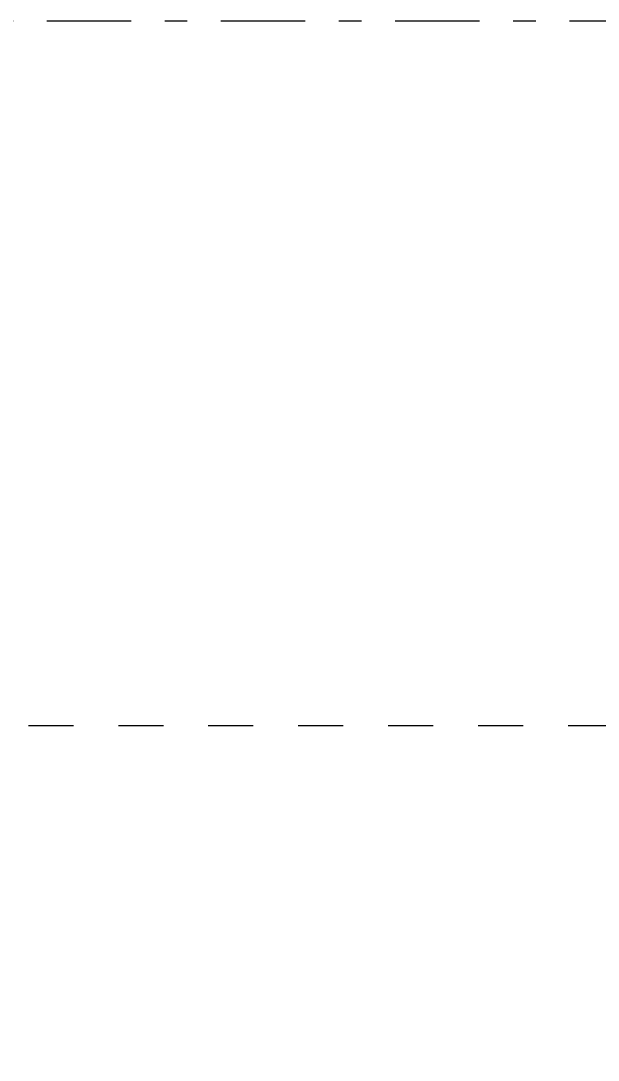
# Model space of a CAD drawing. Header units: millimetres. Extents: x -48147 to 1403542, y -455564 to 18123.
# Drawn here: x 1393413 to 1395225, y -434843 to -431582 of the extents above; entities that cross this region are included whole.
import ezdxf

# ---------------------------------------------------------------- set-up
doc = ezdxf.new("R2010")
doc.units = ezdxf.units.MM
doc.header["$MEASUREMENT"] = 0
for name, pattern in [('Dashed', [2822.222233, 1411.111116, -1411.111116]), ('Double Dashed', [546.805537, 264.583325, -105.833328, 70.555556, -105.833328]), ('Hidden Line', [55, 45, -10]), ('Wipeout_Contour', [1000, 0, -1000])]:
    doc.linetypes.add(name, pattern=pattern)
for name, color, linetype, lineweight, true_color in [('0_Pen_No__105', 7, 'Continuous', 15, 0xa6a6a6), ('New_A-20-M_Ceiling_Pen_No__107', 7, 'Continuous', 15, 0xa6a6a6), ('New_A-20-M_Ceiling_Pen_No__29', 7, 'Continuous', 50, 0x2a2a2a), ('New_A-20-M_Roof_Pen_No__147', 7, 'Continuous', 0, 0x606060), ('New_A-20-M_Roof_Pen_No__149', 7, 'Continuous', 0, 0x2a2a2a), ('New_A-20-M_Roof_Pen_No__162', 7, 'Continuous', 0, 0xe47200), ('New_A-20-M_Roof_Pen_No__63', 7, 'Continuous', 20, 0x606060), ('New_A-20-M_Roof_Pen_No__81', 7, 'Continuous', 20, 0x6a6a6a)]:
    doc.layers.add(name, color=color, linetype=linetype, lineweight=lineweight, true_color=true_color)
for name, color, linetype in [('A-25-M_Wall_Int', 7, 'Continuous'), ('A-95-P_Drawing', 7, 'Continuous'), ('New_A-20-M_Ceiling', 7, 'Continuous'), ('New_A-20-M_Roof', 7, 'Continuous'), ('New_A-25-M_Wall_Int', 7, 'Continuous'), ('S-280-M_STRUCT_FRAME.IFC Import', 7, 'Continuous')]:
    doc.layers.add(name, color=color, linetype=linetype)
for name, color, linetype, lineweight in [('A-25-M_Wall_Int_Pen_No__87', 8, 'Continuous', 20), ('A-95-P_Drawing_Pen_No__1', 7, 'Continuous', 13), ('A-95-P_Text_1_50_GA_Pen_No__1', 7, 'Continuous', 13), ('New_A-20-M_Roof_Pen_No__193', 7, 'Continuous', 18), ('New_A-20-M_Roof_Pen_No__195', 7, 'Continuous', 35), ('New_A-20-M_Roof_Pen_No__4', 7, 'Continuous', 20), ('New_A-20-M_Roof_Pen_No__85', 8, 'Continuous', 20), ('New_A-25-M_Wall_Int_Pen_No__87', 8, 'Continuous', 20), ('S-280-M_STRUCT_FRAME.IFC Import_Pen_No__1', 7, 'Continuous', 13), ('S-280-M_STRUCT_FRAME.IFC Import_Pen_No__160', 5, 'Continuous', 200), ('S-280-M_STRUCT_FRAME.IFC Import_Pen_No__90', 8, 'Continuous', 20)]:
    doc.layers.add(name, color=color, linetype=linetype, lineweight=lineweight)
doc.styles.add('GENERATED_STYLE_2', font='')
doc.styles.get('GENERATED_STYLE_2').set_extended_font_data('Swis721 BT')
pattern_1 = [(60, (1418663.247, -449992.53), (-43.30127, 25), []), (120, (1418663.247, -449992.53), (43.30127, 25), [])]

# ---------------------------------------------------------------- blocks, each defined once
blk = doc.blocks.new('Section Elem_149_1', base_point=(1418663.2, -449992.5))
at = {"layer": 'New_A-20-M_Ceiling_Pen_No__107', "linetype": 'Continuous'}
blk.add_hatch(color=256, dxfattribs=at).paths.add_polyline_path([(1398446.3, -434817.5), (1392210, -434817.5), (1392210, -434842.5), (1398446.3, -434842.5)])
at = {"layer": 'New_A-20-M_Ceiling_Pen_No__29', "linetype": 'Continuous'}
for p, q in [((1398446.3, -434817.5), (1392210, -434817.5)), ((1398446.3, -434842.5), (1392210, -434842.5))]:
    blk.add_line(p, q, dxfattribs=at)
blk = doc.blocks.new('*X213', base_point=(1418663.2, -449992.5))
at = {"layer": 'New_A-20-M_Roof_Pen_No__162', "linetype": 'Continuous'}
for points in [[(1394064, -433815.4), (1394214, -433813.5), (1394214, -433811.5), (1394064, -433813.4)], [(1394364, -433811.6), (1394514, -433809.7), (1394514, -433807.7), (1394364, -433809.6)], [(1394664, -433807.8), (1394814, -433806), (1394814, -433804), (1394664, -433805.8)], [(1394964, -433804.1), (1395114, -433802.2), (1395114, -433800.2), (1394964, -433802.1)], [(1393614, -433819), (1393531.3, -433820.1), (1393531.3, -433822.1), (1393614, -433821)], [(1393764, -433819.2), (1393914, -433817.3), (1393914, -433815.3), (1393764, -433817.2)]]:
    blk.add_hatch(color=256, dxfattribs=at).paths.add_polyline_path(points)
blk = doc.blocks.new('Section Elem_178_1', base_point=(1418663.2, -449992.5))
at = {"layer": 'New_A-20-M_Roof_Pen_No__4', "linetype": 'Continuous'}
for p, q in [((1394631.2, -434003.3), (1393775.2, -434014)), ((1394738.1, -434001.9), (1394631.2, -434003.3)), ((1394791.7, -434001.3), (1394738.1, -434001.9)), ((1394845.1, -434000.6), (1394791.7, -434001.3)), ((1393668.2, -434015.4), (1393533.7, -434017.1)), ((1393721.8, -434014.7), (1393668.2, -434015.4)), ((1393775.2, -434014), (1393721.8, -434014.7))]:
    blk.add_line(p, q, dxfattribs=at)
at = {"color": 254, "linetype": 'Wipeout_Contour', "lineweight": 0, "ltscale": 5847336.751591213}
blk.add_wipeout([(1393531.3, -433820.1), (1393531.3, -433822.1), (1398446.3, -433760.3), (1398446.3, -433758.3)], dxfattribs=at).dxf.layer = 'New_A-20-M_Roof'
at = {"layer": 'New_A-20-M_Roof'}
blk.add_blockref('*X213', (1418663.2, -449992.5), dxfattribs=at)
at = {"color": 254, "linetype": 'Wipeout_Contour', "lineweight": 0, "ltscale": 5847430.617607408}
blk.add_wipeout([(1393531.3, -433822.1), (1393533.2, -433972.1), (1398448.2, -433910.3), (1398446.3, -433760.3)], dxfattribs=at).dxf.layer = 'New_A-20-M_Roof'
at = {"layer": 'New_A-20-M_Roof_Pen_No__85', "linetype": 'Continuous'}
h = blk.add_hatch(dxfattribs=at)
h.set_pattern_fill('Batt_Insulation_0001', color=256, style=0, pattern_type=2)
h.set_pattern_definition(pattern_1)
h.paths.add_polyline_path([(1393531.3, -433822.1), (1393533.2, -433972.1), (1398448.2, -433910.3), (1398446.3, -433760.3)])
at = {"layer": 'New_A-20-M_Roof_Pen_No__195', "linetype": 'Hidden Line'}
for p, q in [((1398446.3, -433758.3), (1393531.3, -433820.1)), ((1398446.3, -433760.3), (1393531.3, -433822.1))]:
    blk.add_line(p, q, dxfattribs=at)
at = {"color": 254, "linetype": 'Wipeout_Contour', "lineweight": 0, "ltscale": 5847529.423849611}
blk.add_wipeout([(1393533.2, -433972.1), (1393533.3, -433982.1), (1398448.3, -433920.3), (1398448.2, -433910.3)], dxfattribs=at).dxf.layer = 'New_A-20-M_Roof'
at = {"layer": 'New_A-20-M_Roof_Pen_No__81', "linetype": 'Continuous', "lineweight": 0, "true_color": 0x353535}
blk.add_hatch(color=250, dxfattribs=at).paths.add_polyline_path([(1393533.3, -433982.1), (1393533.7, -434017.1), (1398448.7, -433955.3), (1398448.3, -433920.3)])
at = {"layer": 'New_A-20-M_Roof_Pen_No__85', "linetype": 'Continuous'}
h = blk.add_hatch(dxfattribs=at)
h.set_pattern_fill('Batt_Insulation_0001', color=256, style=0, pattern_type=2)
h.set_pattern_definition(pattern_1)
h.paths.add_polyline_path([(1393533.2, -433972.1), (1393533.3, -433982.1), (1398448.3, -433920.3), (1398448.2, -433910.3)])
at = {"layer": 'New_A-20-M_Roof_Pen_No__147', "linetype": 'Continuous'}
blk.add_line((1393533.3, -433982.1), (1393533.7, -434017.1), dxfattribs=at)
at = {"layer": 'New_A-20-M_Roof_Pen_No__149', "linetype": 'Continuous'}
blk.add_line((1398448.3, -433920.3), (1393533.3, -433982.1), dxfattribs=at)
at = {"layer": 'New_A-20-M_Roof_Pen_No__193', "linetype": 'Continuous', "flags": 128}
blk.add_lwpolyline([(1393531.3, -433820.1), (1393531.3, -433822.1), (1393533.2, -433972.1), (1393533.3, -433982.1)], dxfattribs=at)
at = {"layer": 'New_A-20-M_Roof_Pen_No__195', "linetype": 'Hidden Line'}
blk.add_line((1398448.2, -433910.3), (1393533.2, -433972.1), dxfattribs=at)
at = {"layer": 'New_A-20-M_Roof_Pen_No__4', "linetype": 'Continuous'}
blk.add_line((1395831.1, -433988.2), (1394845.1, -434000.6), dxfattribs=at)
blk = doc.blocks.new('*X217', base_point=(1418663.2, -449992.5))
at = {"layer": 'New_A-20-M_Roof_Pen_No__162', "linetype": 'Continuous'}
for points in [[(1393314, -433820.1), (1393164, -433820.1), (1393164, -433822.1), (1393314, -433822.1)], [(1393531.3, -433820.1), (1393464, -433820.1), (1393464, -433822.1), (1393531.3, -433822.1)]]:
    blk.add_hatch(color=256, dxfattribs=at).paths.add_polyline_path(points)
blk = doc.blocks.new('Section Elem_180_1', base_point=(1418663.2, -449992.5))
at = {"layer": 'New_A-20-M_Roof_Pen_No__4', "linetype": 'Continuous'}
blk.add_line((1393531.3, -434017.1), (1393081.3, -434017.1), dxfattribs=at)
at = {"color": 254, "linetype": 'Wipeout_Contour', "lineweight": 0, "ltscale": 5837126.842711686}
blk.add_wipeout([(1393531.3, -433822.1), (1393531.3, -433820.1), (1393081.3, -433820.1), (1393081.3, -433822.1)], dxfattribs=at).dxf.layer = 'New_A-20-M_Roof'
at = {"layer": 'New_A-20-M_Roof'}
blk.add_blockref('*X217', (1418663.2, -449992.5), dxfattribs=at)
at = {"color": 254, "linetype": 'Wipeout_Contour', "lineweight": 0, "ltscale": 5837217.231318764}
blk.add_wipeout([(1393531.3, -433822.1), (1393081.3, -433822.1), (1393081.3, -433972.1), (1393531.3, -433972.1)], dxfattribs=at).dxf.layer = 'New_A-20-M_Roof'
at = {"layer": 'New_A-20-M_Roof_Pen_No__85', "linetype": 'Continuous'}
h = blk.add_hatch(dxfattribs=at)
h.set_pattern_fill('Batt_Insulation_0001', color=256, style=0, pattern_type=2)
h.set_pattern_definition(pattern_1)
h.paths.add_polyline_path([(1393531.3, -433822.1), (1393081.3, -433822.1), (1393081.3, -433972.1), (1393531.3, -433972.1)])
at = {"layer": 'New_A-20-M_Roof_Pen_No__195', "linetype": 'Hidden Line'}
for p, q in [((1393531.3, -433820.1), (1393081.3, -433820.1)), ((1393531.3, -433822.1), (1393081.3, -433822.1))]:
    blk.add_line(p, q, dxfattribs=at)
at = {"color": 254, "linetype": 'Wipeout_Contour', "lineweight": 0, "ltscale": 5837312.378362776}
blk.add_wipeout([(1393081.3, -433972.1), (1393081.3, -433982.1), (1393531.3, -433982.1), (1393531.3, -433972.1)], dxfattribs=at).dxf.layer = 'New_A-20-M_Roof'
at = {"layer": 'New_A-20-M_Roof_Pen_No__81', "linetype": 'Continuous', "lineweight": 0, "true_color": 0x353535}
blk.add_hatch(color=250, dxfattribs=at).paths.add_polyline_path([(1393081.3, -433982.1), (1393081.3, -434017.1), (1393531.3, -434017.1), (1393531.3, -433982.1)])
at = {"layer": 'New_A-20-M_Roof_Pen_No__85', "linetype": 'Continuous'}
h = blk.add_hatch(dxfattribs=at)
h.set_pattern_fill('Batt_Insulation_0001', color=256, style=0, pattern_type=2)
h.set_pattern_definition(pattern_1)
h.paths.add_polyline_path([(1393081.3, -433972.1), (1393081.3, -433982.1), (1393531.3, -433982.1), (1393531.3, -433972.1)])
at = {"layer": 'New_A-20-M_Roof_Pen_No__147', "linetype": 'Continuous'}
for p, q in [((1393081.3, -433982.1), (1393081.3, -434017.1)), ((1393531.3, -433982.1), (1393531.3, -434017.1))]:
    blk.add_line(p, q, dxfattribs=at)
at = {"layer": 'New_A-20-M_Roof_Pen_No__149', "linetype": 'Continuous'}
blk.add_line((1393531.3, -433982.1), (1393081.3, -433982.1), dxfattribs=at)
at = {"layer": 'New_A-20-M_Roof_Pen_No__193', "linetype": 'Continuous', "flags": 128}
for points in [[(1393081.3, -433820.1), (1393081.3, -433822.1), (1393081.3, -433972.1), (1393081.3, -433982.1)], [(1393531.3, -433820.1), (1393531.3, -433822.1), (1393531.3, -433972.1), (1393531.3, -433982.1)]]:
    blk.add_lwpolyline(points, dxfattribs=at)
at = {"layer": 'New_A-20-M_Roof_Pen_No__195', "linetype": 'Hidden Line'}
blk.add_line((1393531.3, -433972.1), (1393081.3, -433972.1), dxfattribs=at)
blk = doc.blocks.new('Section Elem_188_1', base_point=(1418663.2, -449992.5))
at = {"color": 254, "linetype": 'Wipeout_Contour', "lineweight": 0, "ltscale": 8760748.77058991}
blk.add_wipeout([(1395010.9, -433761.5), (1393781, -433776.9), (1393781.5, -433816.7), (1393795.2, -433816.7), (1393796.5, -433816.7), (1395011.4, -433801.5)], dxfattribs=at).dxf.layer = 'New_A-20-M_Roof'
at = {"color": 254, "linetype": 'Wipeout_Contour', "lineweight": 0, "ltscale": 7302028.6502866}
blk.add_wipeout([(1393770.3, -433718.1), (1393771, -433777.1), (1395010.9, -433761.5), (1395010.5, -433727.2), (1394985.4, -433702.8)], dxfattribs=at).dxf.layer = 'New_A-20-M_Roof'
at = {"layer": 'New_A-20-M_Roof_Pen_No__63', "linetype": 'Continuous'}
for p, q in [((1395010.9, -433761.5), (1393771, -433777.1)), ((1393781, -433776.9), (1393781.5, -433816.7)), ((1395010.9, -433761.5), (1395011.4, -433801.5))]:
    blk.add_line(p, q, dxfattribs=at)
at = {"color": 254, "linetype": 'Wipeout_Contour', "lineweight": 0, "ltscale": 5841105.621075906}
blk.add_wipeout([(1393770.3, -433718.1), (1394985.4, -433702.8), (1394982.4, -433699.8), (1393793.7, -433714.8)], dxfattribs=at).dxf.layer = 'New_A-20-M_Roof'
at = {"layer": 'New_A-20-M_Roof_Pen_No__63', "linetype": 'Continuous'}
blk.add_line((1393771, -433777.1), (1393770.3, -433718.1), dxfattribs=at)
at = {"color": 254, "linetype": 'Wipeout_Contour', "lineweight": 0, "ltscale": 5841107.5458799}
blk.add_wipeout([(1393793.6, -433704.8), (1393793.7, -433714.8), (1394982.4, -433699.8), (1394972.3, -433690)], dxfattribs=at).dxf.layer = 'New_A-20-M_Roof'
at = {"layer": 'New_A-20-M_Roof_Pen_No__63', "linetype": 'Continuous'}
for p, q in [((1393770.3, -433718.1), (1393793.7, -433714.8)), ((1393793.7, -433714.8), (1393793.6, -433704.8))]:
    blk.add_line(p, q, dxfattribs=at)
at = {"color": 254, "linetype": 'Wipeout_Contour', "lineweight": 0, "ltscale": 8762869.799159396}
blk.add_wipeout([(1394146.5, -432880.9), (1394128.6, -432899.3), (1394939.7, -433690.4), (1394972.3, -433690), (1394959.4, -433677.4), (1394961.3, -433675.4)], dxfattribs=at).dxf.layer = 'New_A-20-M_Roof'
at = {"color": 254, "linetype": 'Wipeout_Contour', "lineweight": 0, "ltscale": 5841210.514284703}
blk.add_wipeout([(1394135.9, -432853.1), (1394127.2, -432862.1), (1394961.3, -433675.4), (1394970, -433666.5)], dxfattribs=at).dxf.layer = 'New_A-20-M_Roof'
at = {"color": 254, "linetype": 'Wipeout_Contour', "lineweight": 0, "ltscale": 5841271.419041201}
blk.add_wipeout([(1394175, -432859.4), (1394135.9, -432853.1), (1394970, -433666.5), (1394985.9, -433650.2)], dxfattribs=at).dxf.layer = 'New_A-20-M_Roof'
at = {"layer": 'New_A-20-M_Roof_Pen_No__63', "linetype": 'Continuous'}
for p, q in [((1394127.2, -432862.1), (1394135.9, -432853.1)), ((1394127.2, -432862.1), (1394127.2, -432862.1)), ((1394135.9, -432853.1), (1394175, -432859.4)), ((1394146.5, -432880.9), (1394128.6, -432899.3)), ((1394128.6, -432899.3), (1394939.7, -433690.4))]:
    blk.add_line(p, q, dxfattribs=at)
at = {"color": 254, "linetype": 'Wipeout_Contour', "lineweight": 0, "ltscale": 5843456.256757078}
blk.add_wipeout([(1395032.8, -433669.4), (1394999.1, -433636.6), (1394980.3, -433655.9), (1395033.3, -433707.6)], dxfattribs=at).dxf.layer = 'New_A-20-M_Roof'
at = {"color": 254, "linetype": 'Wipeout_Contour', "lineweight": 0, "ltscale": 5843428.948091282}
blk.add_wipeout([(1395033.3, -433707.6), (1394980.3, -433655.9), (1394959.4, -433677.4), (1395012.3, -433729)], dxfattribs=at).dxf.layer = 'New_A-20-M_Roof'
at = {"layer": 'New_A-20-M_Roof_Pen_No__63', "linetype": 'Continuous'}
for p, q in [((1394961.3, -433675.4), (1394127.2, -432862.1)), ((1394970, -433666.5), (1394135.9, -432853.1)), ((1394985.9, -433650.2), (1394175, -432859.4)), ((1394999.1, -433636.6), (1394980.3, -433655.9)), ((1395032.8, -433669.4), (1394999.1, -433636.6)), ((1394980.3, -433655.9), (1394959.4, -433677.4)), ((1395012.3, -433729), (1394959.4, -433677.4)), ((1395033.3, -433707.6), (1394980.3, -433655.9)), ((1395033.3, -433707.6), (1395032.8, -433669.4)), ((1394985.4, -433702.8), (1393770.3, -433718.1)), ((1394972.3, -433690), (1393793.6, -433704.8)), ((1394982.4, -433699.8), (1393793.7, -433714.8)), ((1395012.3, -433729), (1395033.3, -433707.6)), ((1395010.9, -433761.5), (1395010.5, -433727.2))]:
    blk.add_line(p, q, dxfattribs=at)
blk = doc.blocks.new('Section Elem_216_1', base_point=(1418663.2, -449992.5))
at = {"layer": 'New_A-25-M_Wall_Int_Pen_No__87', "linetype": 'Continuous'}
blk.add_line((1393533, -433955.3), (1393531.3, -433955.3), dxfattribs=at)
blk = doc.blocks.new('Section Elem_235_1', base_point=(1418663.2, -449992.5))
at = {"color": 254, "linetype": 'Wipeout_Contour', "lineweight": 0, "ltscale": 5844355.26960446}
blk.add_wipeout([(1394997.7, -434068.7), (1394997.7, -434817.5), (1395012.7, -434817.5), (1395012.7, -434068.5)], dxfattribs=at).dxf.layer = 'A-25-M_Wall_Int'
at = {"layer": 'A-25-M_Wall_Int_Pen_No__87', "linetype": 'Continuous'}
blk.add_line((1395012.7, -434817.5), (1395012.7, -434068.5), dxfattribs=at)
blk = doc.blocks.new('Section Elem_236_1', base_point=(1418663.2, -449992.5))
at = {"color": 254, "linetype": 'Wipeout_Contour', "lineweight": 0, "ltscale": 5838960.265765673}
blk.add_wipeout([(1393795.2, -433816.7), (1393780.2, -433816.7), (1393780.2, -433816.9), (1393795.2, -433816.8)], dxfattribs=at).dxf.layer = 'A-25-M_Wall_Int'
at = {"color": 254, "linetype": 'Wipeout_Contour', "lineweight": 0, "ltscale": 5839372.485334465}
blk.add_wipeout([(1393780.2, -434242.5), (1393795.2, -434242.5), (1393795.2, -434083.8), (1393780.2, -434084)], dxfattribs=at).dxf.layer = 'A-25-M_Wall_Int'
at = {"color": 254, "linetype": 'Wipeout_Contour', "lineweight": 0, "ltscale": 5839932.184902634}
blk.add_wipeout([(1393795.2, -434449.3), (1393780.2, -434449.3), (1393780.2, -434817.5), (1393795.2, -434817.5)], dxfattribs=at).dxf.layer = 'A-25-M_Wall_Int'
at = {"layer": 'A-25-M_Wall_Int_Pen_No__87', "linetype": 'Continuous'}
for p, q in [((1393780.2, -433816.7), (1393780.2, -433816.9)), ((1393795.2, -433816.7), (1393780.2, -433816.7)), ((1393780.2, -433816.9), (1393780.2, -433816.9)), ((1393780.2, -434084), (1393780.2, -434242.5)), ((1393780.2, -434449.3), (1393780.2, -434817.5))]:
    blk.add_line(p, q, dxfattribs=at)
blk = doc.blocks.new('Section Elem_237_1', base_point=(1418663.2, -449992.5))
at = {"color": 254, "linetype": 'Wipeout_Contour', "lineweight": 0, "ltscale": 4379243.392735386}
blk.add_wipeout([(1393796.5, -433816.7), (1393795.2, -433816.7), (1393795.2, -433816.8)], dxfattribs=at).dxf.layer = 'A-25-M_Wall_Int'
at = {"color": 254, "linetype": 'Wipeout_Contour', "lineweight": 0, "ltscale": 59887824.97780257}
blk.add_wipeout([(1393795.2, -434083.8), (1393795.2, -434242.5), (1394981.3, -434242.5), (1394981.3, -434449.3), (1393795.2, -434449.3), (1393795.2, -434817.5), (1394997.7, -434817.5), (1394997.7, -434068.7), (1394846, -434070.6), (1394845.2, -434002.6), (1394845.1, -434000.6), (1394791.7, -434001.3), (1394794, -434002.2), (1394795, -434004.4), (1394795.2, -434020.2), (1394793.6, -434020.2), (1394793.4, -434004.4), (1394792.9, -434003.3), (1394791.8, -434002.9), (1394738.2, -434003.5), (1394737, -434004), (1394736.6, -434005.1), (1394738.3, -434140.7), (1394737.4, -434143), (1394735.1, -434144), (1394686.5, -434144.6), (1394684.3, -434143.7), (1394683.3, -434141.4), (1394683.1, -434123.6), (1394684.7, -434123.6), (1394684.9, -434141.4), (1394685.4, -434142.5), (1394686.5, -434143), (1394735.1, -434142.4), (1394736.2, -434141.9), (1394736.7, -434140.8), (1394735, -434005.2), (1394735.9, -434002.9), (1394738.1, -434001.9), (1394631.2, -434003.3), (1394632, -434073.3)], dxfattribs=at).dxf.layer = 'A-25-M_Wall_Int'
at = {"layer": 'A-25-M_Wall_Int_Pen_No__87', "linetype": 'Continuous'}
blk.add_line((1393795.2, -433816.7), (1393796.5, -433816.7), dxfattribs=at)
blk = doc.blocks.new('Section Elem_249_1', base_point=(1418663.2, -449992.5))
at = {"color": 254, "linetype": 'Wipeout_Contour', "lineweight": 0, "ltscale": 5840819.877722599}
blk.add_wipeout([(1393776.1, -434084), (1394632, -434073.3), (1394631.2, -434005.3), (1393775.2, -434016)], dxfattribs=at).dxf.layer = 'S-280-M_STRUCT_FRAME.IFC Import'
at = {"layer": 'S-280-M_STRUCT_FRAME.IFC Import_Pen_No__160', "linetype": 'Continuous', "lineweight": 0, "true_color": 0x00007f}
blk.add_hatch(color=176, dxfattribs=at).paths.add_polyline_path([(1394631.2, -434003.3), (1393775.2, -434014), (1393775.2, -434016), (1394631.2, -434005.3)])
at = {"layer": 'S-280-M_STRUCT_FRAME.IFC Import_Pen_No__1', "linetype": 'Continuous'}
for p, q in [((1394631.2, -434005.3), (1393775.2, -434016)), ((1394631.2, -434003.3), (1394631.2, -434005.3)), ((1393775.2, -434014), (1393775.2, -434016))]:
    blk.add_line(p, q, dxfattribs=at)
at = {"layer": 'S-280-M_STRUCT_FRAME.IFC Import_Pen_No__90', "linetype": 'Continuous'}
for p, q in [((1394632, -434073.3), (1394631.2, -434005.3)), ((1393775.2, -434016), (1393776.1, -434084)), ((1394632, -434073.3), (1393776.1, -434084))]:
    blk.add_line(p, q, dxfattribs=at)
blk = doc.blocks.new('Section Elem_250_1', base_point=(1418663.2, -449992.5))
at = {"color": 254, "linetype": 'Wipeout_Contour', "lineweight": 0, "ltscale": 5845137.545639535}
blk.add_wipeout([(1394846, -434070.6), (1395831.9, -434058.2), (1395831.1, -433990.2), (1394845.2, -434002.6)], dxfattribs=at).dxf.layer = 'S-280-M_STRUCT_FRAME.IFC Import'
at = {"layer": 'S-280-M_STRUCT_FRAME.IFC Import_Pen_No__160', "linetype": 'Continuous', "lineweight": 0, "true_color": 0x00007f}
blk.add_hatch(color=176, dxfattribs=at).paths.add_polyline_path([(1395831.1, -433988.2), (1394845.1, -434000.6), (1394845.2, -434002.6), (1395831.1, -433990.2)])
at = {"layer": 'S-280-M_STRUCT_FRAME.IFC Import_Pen_No__1', "linetype": 'Continuous'}
for p, q in [((1394845.1, -434000.6), (1394845.2, -434002.6)), ((1395831.1, -433990.2), (1394845.2, -434002.6)), ((1395831.1, -433988.2), (1395831.1, -433990.2))]:
    blk.add_line(p, q, dxfattribs=at)
at = {"layer": 'S-280-M_STRUCT_FRAME.IFC Import_Pen_No__90', "linetype": 'Continuous'}
for p, q in [((1394845.2, -434002.6), (1394846, -434070.6)), ((1395831.9, -434058.2), (1395831.1, -433990.2)), ((1395831.9, -434058.2), (1394846, -434070.6))]:
    blk.add_line(p, q, dxfattribs=at)
blk = doc.blocks.new('Section Elem_252_1', base_point=(1418663.2, -449992.5))
at = {"layer": 'S-280-M_STRUCT_FRAME.IFC Import_Pen_No__160', "linetype": 'Continuous', "lineweight": 0, "true_color": 0x00007f}
blk.add_hatch(color=176, dxfattribs=at).paths.add_polyline_path([(1393668.4, -434154.2), (1393666.7, -434018.6), (1393667.1, -434017.5), (1393668.2, -434017), (1393721.8, -434016.3), (1393723, -434016.8), (1393723.5, -434017.9), (1393723.7, -434033.7), (1393725.3, -434033.7), (1393725.1, -434017.9), (1393724.1, -434015.6), (1393721.8, -434014.7), (1393668.2, -434015.4), (1393666, -434016.3), (1393665.1, -434018.6), (1393666.8, -434154.2), (1393666.3, -434155.3), (1393665.2, -434155.8), (1393616.6, -434156.4), (1393615.5, -434156), (1393615, -434154.9), (1393614.8, -434137.1), (1393613.2, -434137.1), (1393613.4, -434154.9), (1393614.3, -434157.1), (1393616.6, -434158), (1393665.2, -434157.4), (1393667.5, -434156.5)])
at = {"layer": 'S-280-M_STRUCT_FRAME.IFC Import_Pen_No__1', "linetype": 'Continuous'}
for p, q in [((1393668.2, -434015.4), (1393666, -434016.3)), ((1393721.8, -434014.7), (1393724.1, -434015.6)), ((1393725.3, -434033.7), (1393723.7, -434033.7)), ((1393614.8, -434137.1), (1393613.2, -434137.1))]:
    blk.add_line(p, q, dxfattribs=at)
at = {"layer": 'S-280-M_STRUCT_FRAME.IFC Import_Pen_No__1', "linetype": 'Continuous', "flags": 128}
for points in [[(1393666, -434016.3), (1393665.1, -434018.6), (1393666.8, -434154.2), (1393666.3, -434155.3)], [(1393667.1, -434017.5), (1393666.7, -434018.6), (1393668.4, -434154.2), (1393667.5, -434156.5)], [(1393723, -434016.8), (1393721.8, -434016.3), (1393668.2, -434017), (1393667.1, -434017.5)], [(1393723, -434016.8), (1393723.5, -434017.9), (1393723.7, -434033.7)], [(1393724.1, -434015.6), (1393725.1, -434017.9), (1393725.3, -434033.7)], [(1393613.2, -434137.1), (1393613.4, -434154.9), (1393614.3, -434157.1)], [(1393614.8, -434137.1), (1393615, -434154.9), (1393615.5, -434156)], [(1393614.3, -434157.1), (1393616.6, -434158), (1393665.2, -434157.4), (1393667.5, -434156.5)], [(1393615.5, -434156), (1393616.6, -434156.4), (1393665.2, -434155.8), (1393666.3, -434155.3)]]:
    blk.add_lwpolyline(points, dxfattribs=at)
blk = doc.blocks.new('Section Elem_256_1', base_point=(1418663.2, -449992.5))
at = {"layer": 'S-280-M_STRUCT_FRAME.IFC Import_Pen_No__160', "linetype": 'Continuous', "lineweight": 0, "true_color": 0x00007f}
blk.add_hatch(color=176, dxfattribs=at).paths.add_polyline_path([(1394738.3, -434140.7), (1394736.6, -434005.1), (1394737, -434004), (1394738.2, -434003.5), (1394791.8, -434002.9), (1394792.9, -434003.3), (1394793.4, -434004.4), (1394793.6, -434020.2), (1394795.2, -434020.2), (1394795, -434004.4), (1394794, -434002.2), (1394791.7, -434001.3), (1394738.1, -434001.9), (1394735.9, -434002.9), (1394735, -434005.2), (1394736.7, -434140.8), (1394736.2, -434141.9), (1394735.1, -434142.4), (1394686.5, -434143), (1394685.4, -434142.5), (1394684.9, -434141.4), (1394684.7, -434123.6), (1394683.1, -434123.6), (1394683.3, -434141.4), (1394684.3, -434143.7), (1394686.5, -434144.6), (1394735.1, -434144), (1394737.4, -434143)])
at = {"layer": 'S-280-M_STRUCT_FRAME.IFC Import_Pen_No__1', "linetype": 'Continuous'}
for p, q in [((1394738.1, -434001.9), (1394735.9, -434002.9)), ((1394791.7, -434001.3), (1394794, -434002.2)), ((1394795.2, -434020.2), (1394793.6, -434020.2)), ((1394684.7, -434123.6), (1394683.1, -434123.6))]:
    blk.add_line(p, q, dxfattribs=at)
at = {"layer": 'S-280-M_STRUCT_FRAME.IFC Import_Pen_No__1', "linetype": 'Continuous', "flags": 128}
for points in [[(1394735.9, -434002.9), (1394735, -434005.2), (1394736.7, -434140.8), (1394736.2, -434141.9)], [(1394737, -434004), (1394736.6, -434005.1), (1394738.3, -434140.7), (1394737.4, -434143)], [(1394792.9, -434003.3), (1394791.8, -434002.9), (1394738.2, -434003.5), (1394737, -434004)], [(1394792.9, -434003.3), (1394793.4, -434004.4), (1394793.6, -434020.2)], [(1394794, -434002.2), (1394795, -434004.4), (1394795.2, -434020.2)], [(1394683.1, -434123.6), (1394683.3, -434141.4), (1394684.3, -434143.7)], [(1394684.7, -434123.6), (1394684.9, -434141.4), (1394685.4, -434142.5)], [(1394684.3, -434143.7), (1394686.5, -434144.6), (1394735.1, -434144), (1394737.4, -434143)], [(1394685.4, -434142.5), (1394686.5, -434143), (1394735.1, -434142.4), (1394736.2, -434141.9)]]:
    blk.add_lwpolyline(points, dxfattribs=at)
at = {"layer": 'S-280-M_STRUCT_FRAME.IFC Import_Pen_No__90', "linetype": 'Continuous'}
for p, q in [((1394791.8, -434002.9), (1394791.8, -434002.9)), ((1394735.1, -434142.4), (1394735.1, -434142.4))]:
    blk.add_line(p, q, dxfattribs=at)
blk = doc.blocks.new('Section Elem_298_1', base_point=(1418663.2, -449992.5))
at = {"color": 254, "linetype": 'Wipeout_Contour', "lineweight": 0, "ltscale": 5839055.955616859}
blk.add_wipeout([(1393775.2, -434014), (1393726.6, -434014.6), (1393726.6, -434016.6), (1393775.2, -434016)], dxfattribs=at).dxf.layer = 'S-280-M_STRUCT_FRAME.IFC Import'
at = {"layer": 'S-280-M_STRUCT_FRAME.IFC Import_Pen_No__90', "linetype": 'Continuous'}
for p, q in [((1393726.6, -434016.6), (1393726.6, -434014.6)), ((1393775.2, -434016), (1393726.6, -434016.6))]:
    blk.add_line(p, q, dxfattribs=at)
blk = doc.blocks.new('Section Elem_306_1', base_point=(1418663.2, -449992.5))
at = {"layer": 'S-280-M_STRUCT_FRAME.IFC Import_Pen_No__160', "linetype": 'Continuous', "lineweight": 0, "true_color": 0x00007f}
blk.add_hatch(color=176, dxfattribs=at).paths.add_polyline_path([(1393518.4, -434449.3), (1393652.3, -434449.3), (1393652.3, -434439.7), (1393596.1, -434439.7), (1393590.7, -434437.5), (1393588.5, -434432.1), (1393588.5, -434259.7), (1393590.7, -434254.4), (1393596.1, -434252.1), (1393652.3, -434252.1), (1393652.3, -434242.5), (1393518.4, -434242.5), (1393518.4, -434252.1), (1393574.5, -434252.1), (1393579.9, -434254.4), (1393582.1, -434259.7), (1393582.1, -434432.1), (1393579.9, -434437.5), (1393574.5, -434439.7), (1393518.4, -434439.7)])
at = {"layer": 'S-280-M_STRUCT_FRAME.IFC Import_Pen_No__1', "linetype": 'Continuous'}
for p, q in [((1393518.4, -434242.5), (1393518.4, -434252.1)), ((1393652.3, -434242.5), (1393518.4, -434242.5)), ((1393652.3, -434242.5), (1393652.3, -434252.1)), ((1393518.4, -434439.7), (1393518.4, -434449.3)), ((1393652.3, -434449.3), (1393518.4, -434449.3)), ((1393652.3, -434439.7), (1393652.3, -434449.3))]:
    blk.add_line(p, q, dxfattribs=at)
at = {"layer": 'S-280-M_STRUCT_FRAME.IFC Import_Pen_No__1', "linetype": 'Continuous', "flags": 128}
for points in [[(1393579.9, -434254.4), (1393574.5, -434252.1), (1393518.4, -434252.1)], [(1393579.9, -434254.4), (1393582.1, -434259.7), (1393582.1, -434432.1), (1393579.9, -434437.5)], [(1393590.7, -434254.4), (1393588.5, -434259.7), (1393588.5, -434432.1), (1393590.7, -434437.5)], [(1393652.3, -434252.1), (1393596.1, -434252.1), (1393590.7, -434254.4)], [(1393579.9, -434437.5), (1393574.5, -434439.7), (1393518.4, -434439.7)], [(1393590.7, -434437.5), (1393596.1, -434439.7), (1393652.3, -434439.7)]]:
    blk.add_lwpolyline(points, dxfattribs=at)
blk = doc.blocks.new('Section Elem_323_1', base_point=(1418663.2, -449992.5))
at = {"layer": 'S-280-M_STRUCT_FRAME.IFC Import_Pen_No__160', "linetype": 'Continuous', "lineweight": 0, "true_color": 0x00007f}
blk.add_hatch(color=176, dxfattribs=at).paths.add_polyline_path([(1395031.4, -434449.3), (1395165.3, -434449.3), (1395165.3, -434439.7), (1395109.1, -434439.7), (1395103.8, -434437.5), (1395101.5, -434432.1), (1395101.5, -434259.7), (1395103.8, -434254.4), (1395109.1, -434252.1), (1395165.3, -434252.1), (1395165.3, -434242.5), (1395031.4, -434242.5), (1395031.4, -434252.1), (1395087.5, -434252.1), (1395092.9, -434254.4), (1395095.1, -434259.7), (1395095.1, -434432.1), (1395092.9, -434437.5), (1395087.5, -434439.7), (1395031.4, -434439.7)])
at = {"layer": 'S-280-M_STRUCT_FRAME.IFC Import_Pen_No__1', "linetype": 'Continuous'}
for p, q in [((1395031.4, -434242.5), (1395031.4, -434252.1)), ((1395165.3, -434242.5), (1395031.4, -434242.5)), ((1395165.3, -434242.5), (1395165.3, -434252.1)), ((1395031.4, -434439.7), (1395031.4, -434449.3)), ((1395165.3, -434449.3), (1395031.4, -434449.3)), ((1395165.3, -434439.7), (1395165.3, -434449.3))]:
    blk.add_line(p, q, dxfattribs=at)
at = {"layer": 'S-280-M_STRUCT_FRAME.IFC Import_Pen_No__1', "linetype": 'Continuous', "flags": 128}
for points in [[(1395092.9, -434254.4), (1395087.5, -434252.1), (1395031.4, -434252.1)], [(1395092.9, -434254.4), (1395095.1, -434259.7), (1395095.1, -434432.1), (1395092.9, -434437.5)], [(1395103.8, -434254.4), (1395101.5, -434259.7), (1395101.5, -434432.1), (1395103.8, -434437.5)], [(1395165.3, -434252.1), (1395109.1, -434252.1), (1395103.8, -434254.4)], [(1395092.9, -434437.5), (1395087.5, -434439.7), (1395031.4, -434439.7)], [(1395103.8, -434437.5), (1395109.1, -434439.7), (1395165.3, -434439.7)]]:
    blk.add_lwpolyline(points, dxfattribs=at)
blk = doc.blocks.new('Section Elem_324_1', base_point=(1418663.2, -449992.5))
at = {"color": 254, "linetype": 'Wipeout_Contour', "lineweight": 0, "ltscale": 5841823.315889988}
blk.add_wipeout([(1393702.3, -434439.7), (1393702.3, -434449.3), (1394981.3, -434449.3), (1394981.3, -434439.7)], dxfattribs=at).dxf.layer = 'S-280-M_STRUCT_FRAME.IFC Import'
at = {"color": 254, "linetype": 'Wipeout_Contour', "lineweight": 0, "ltscale": 5841816.280057224}
blk.add_wipeout([(1393702.3, -434437.5), (1393702.3, -434439.7), (1394981.3, -434439.7), (1394981.3, -434437.5)], dxfattribs=at).dxf.layer = 'S-280-M_STRUCT_FRAME.IFC Import'
at = {"color": 254, "linetype": 'Wipeout_Contour', "lineweight": 0, "ltscale": 5841811.758563034}
blk.add_wipeout([(1393702.3, -434432.1), (1393702.3, -434437.5), (1394981.3, -434437.5), (1394981.3, -434432.1)], dxfattribs=at).dxf.layer = 'S-280-M_STRUCT_FRAME.IFC Import'
at = {"layer": 'S-280-M_STRUCT_FRAME.IFC Import_Pen_No__90', "linetype": 'Continuous'}
blk.add_line((1394981.3, -434449.3), (1393702.3, -434449.3), dxfattribs=at)
at = {"color": 254, "linetype": 'Wipeout_Contour', "lineweight": 0, "ltscale": 5841706.014324734}
blk.add_wipeout([(1393702.3, -434259.7), (1393702.3, -434432.1), (1394981.3, -434432.1), (1394981.3, -434259.7)], dxfattribs=at).dxf.layer = 'S-280-M_STRUCT_FRAME.IFC Import'
at = {"layer": 'S-280-M_STRUCT_FRAME.IFC Import_Pen_No__90', "linetype": 'Continuous'}
for p, q in [((1393702.3, -434437.5), (1393702.3, -434432.1)), ((1394981.3, -434432.1), (1393702.3, -434432.1)), ((1394981.3, -434437.5), (1394981.3, -434432.1)), ((1393702.3, -434439.7), (1393702.3, -434437.5)), ((1393702.3, -434449.3), (1393702.3, -434439.7)), ((1394981.3, -434439.7), (1393702.3, -434439.7)), ((1394981.3, -434439.7), (1394981.3, -434437.5)), ((1394981.3, -434449.3), (1394981.3, -434439.7))]:
    blk.add_line(p, q, dxfattribs=at)
at = {"color": 254, "linetype": 'Wipeout_Contour', "lineweight": 0, "ltscale": 5841600.271215928}
blk.add_wipeout([(1393702.3, -434254.4), (1393702.3, -434259.7), (1394981.3, -434259.7), (1394981.3, -434254.4)], dxfattribs=at).dxf.layer = 'S-280-M_STRUCT_FRAME.IFC Import'
at = {"color": 254, "linetype": 'Wipeout_Contour', "lineweight": 0, "ltscale": 5841595.75143452}
blk.add_wipeout([(1393702.3, -434252.1), (1393702.3, -434254.4), (1394981.3, -434254.4), (1394981.3, -434252.1)], dxfattribs=at).dxf.layer = 'S-280-M_STRUCT_FRAME.IFC Import'
at = {"color": 254, "linetype": 'Wipeout_Contour', "lineweight": 0, "ltscale": 5841588.718580336}
blk.add_wipeout([(1393702.3, -434242.5), (1393702.3, -434252.1), (1394981.3, -434252.1), (1394981.3, -434242.5)], dxfattribs=at).dxf.layer = 'S-280-M_STRUCT_FRAME.IFC Import'
at = {"layer": 'S-280-M_STRUCT_FRAME.IFC Import_Pen_No__90', "linetype": 'Continuous'}
for p, q in [((1393702.3, -434252.1), (1393702.3, -434242.5)), ((1394981.3, -434242.5), (1393702.3, -434242.5)), ((1393702.3, -434254.4), (1393702.3, -434252.1)), ((1394981.3, -434252.1), (1393702.3, -434252.1)), ((1393702.3, -434259.7), (1393702.3, -434254.4)), ((1393702.3, -434432.1), (1393702.3, -434259.7)), ((1394981.3, -434259.7), (1393702.3, -434259.7)), ((1394981.3, -434252.1), (1394981.3, -434242.5)), ((1394981.3, -434254.4), (1394981.3, -434252.1)), ((1394981.3, -434259.7), (1394981.3, -434254.4)), ((1394981.3, -434432.1), (1394981.3, -434259.7))]:
    blk.add_line(p, q, dxfattribs=at)
blk = doc.blocks.new('S-22 Building Section_STORY_MARKER', base_point=(1418663.2, -449992.5))
at = {"layer": '0_Pen_No__105', "linetype": 'Dashed', "ltscale": 0.1}
blk.add_line((1369166.1, -433792.5), (1399880.2, -433792.5), dxfattribs=at)

msp = doc.modelspace()

# ---------------------------------------------------------------- block references
at = {"layer": 'New_A-20-M_Ceiling'}
msp.add_blockref('Section Elem_149_1', (1418663.2, -449992.5), dxfattribs=at)
at = {"layer": 'New_A-20-M_Roof'}
msp.add_blockref('Section Elem_178_1', (1418663.2, -449992.5), dxfattribs=at)

# ---------------------------------------------------------------- texts
at = {"layer": 'A-95-P_Text_1_50_GA_Pen_No__1', "linetype": 'Continuous', "insert": (1392717.6, -431610.4), "char_height": 150, "width": 2621.774, "attachment_point": 2, "line_spacing_factor": 0.857075, "style": 'GENERATED_STYLE_2'}
msp.add_mtext('\\A1;{\\fSwis721 BT|b0|i0|c0|p34;Stair 05 detail see : EC-MA-00-ZZ-DR-A-30055 }', dxfattribs=at)

# ---------------------------------------------------------------- next in the draw order: block references
at = {"layer": 'New_A-20-M_Roof'}
for name in ['Section Elem_188_1', 'Section Elem_180_1']:
    msp.add_blockref(name, (1418663.2, -449992.5), dxfattribs=at)

# ---------------------------------------------------------------- next in the draw order: block references
at = {"layer": 'New_A-25-M_Wall_Int'}
msp.add_blockref('Section Elem_216_1', (1418663.2, -449992.5), dxfattribs=at)

# ---------------------------------------------------------------- next in the draw order: block references
at = {"layer": 'A-25-M_Wall_Int'}
for name in ['Section Elem_236_1', 'Section Elem_235_1']:
    msp.add_blockref(name, (1418663.2, -449992.5), dxfattribs=at)
at = {"layer": 'S-280-M_STRUCT_FRAME.IFC Import'}
for name in ['Section Elem_252_1', 'Section Elem_306_1', 'Section Elem_323_1']:
    msp.add_blockref(name, (1418663.2, -449992.5), dxfattribs=at)

# ---------------------------------------------------------------- next in the draw order: block references
at = {"layer": 'A-25-M_Wall_Int'}
msp.add_blockref('Section Elem_237_1', (1418663.2, -449992.5), dxfattribs=at)

# ---------------------------------------------------------------- next in the draw order: block references
at = {"layer": 'S-280-M_STRUCT_FRAME.IFC Import'}
for name in ['Section Elem_249_1', 'Section Elem_256_1', 'Section Elem_250_1', 'Section Elem_324_1']:
    msp.add_blockref(name, (1418663.2, -449992.5), dxfattribs=at)

# ---------------------------------------------------------------- next in the draw order: block references
msp.add_blockref('Section Elem_298_1', (1418663.2, -449992.5), dxfattribs=at)

# ---------------------------------------------------------------- next in the draw order: wipeouts: each hides what was drawn before it
at = {"color": 254, "linetype": 'Wipeout_Contour', "lineweight": 0, "ltscale": 5854473.517168632}
msp.add_wipeout([(1391307.3, -431582.2), (1399341.8, -431582.2), (1399341.8, -451938.9), (1391307.3, -451938.9)], dxfattribs=at).dxf.layer = 'A-95-P_Drawing'

# ---------------------------------------------------------------- next in the draw order: linework, layer by layer
at = {"layer": 'A-95-P_Drawing_Pen_No__1', "linetype": 'Double Dashed', "flags": 128}
msp.add_lwpolyline([(1391307.3, -431582.2), (1399341.8, -431582.2), (1399341.8, -451938.9), (1391307.3, -451938.9)], close=True, dxfattribs=at)

# ---------------------------------------------------------------- next in the draw order: block references
at = {"linetype": 'Continuous', "lineweight": 0}
msp.add_blockref('S-22 Building Section_STORY_MARKER', (1418663.2, -449992.5), dxfattribs=at)

doc.saveas('drawing.dxf')
